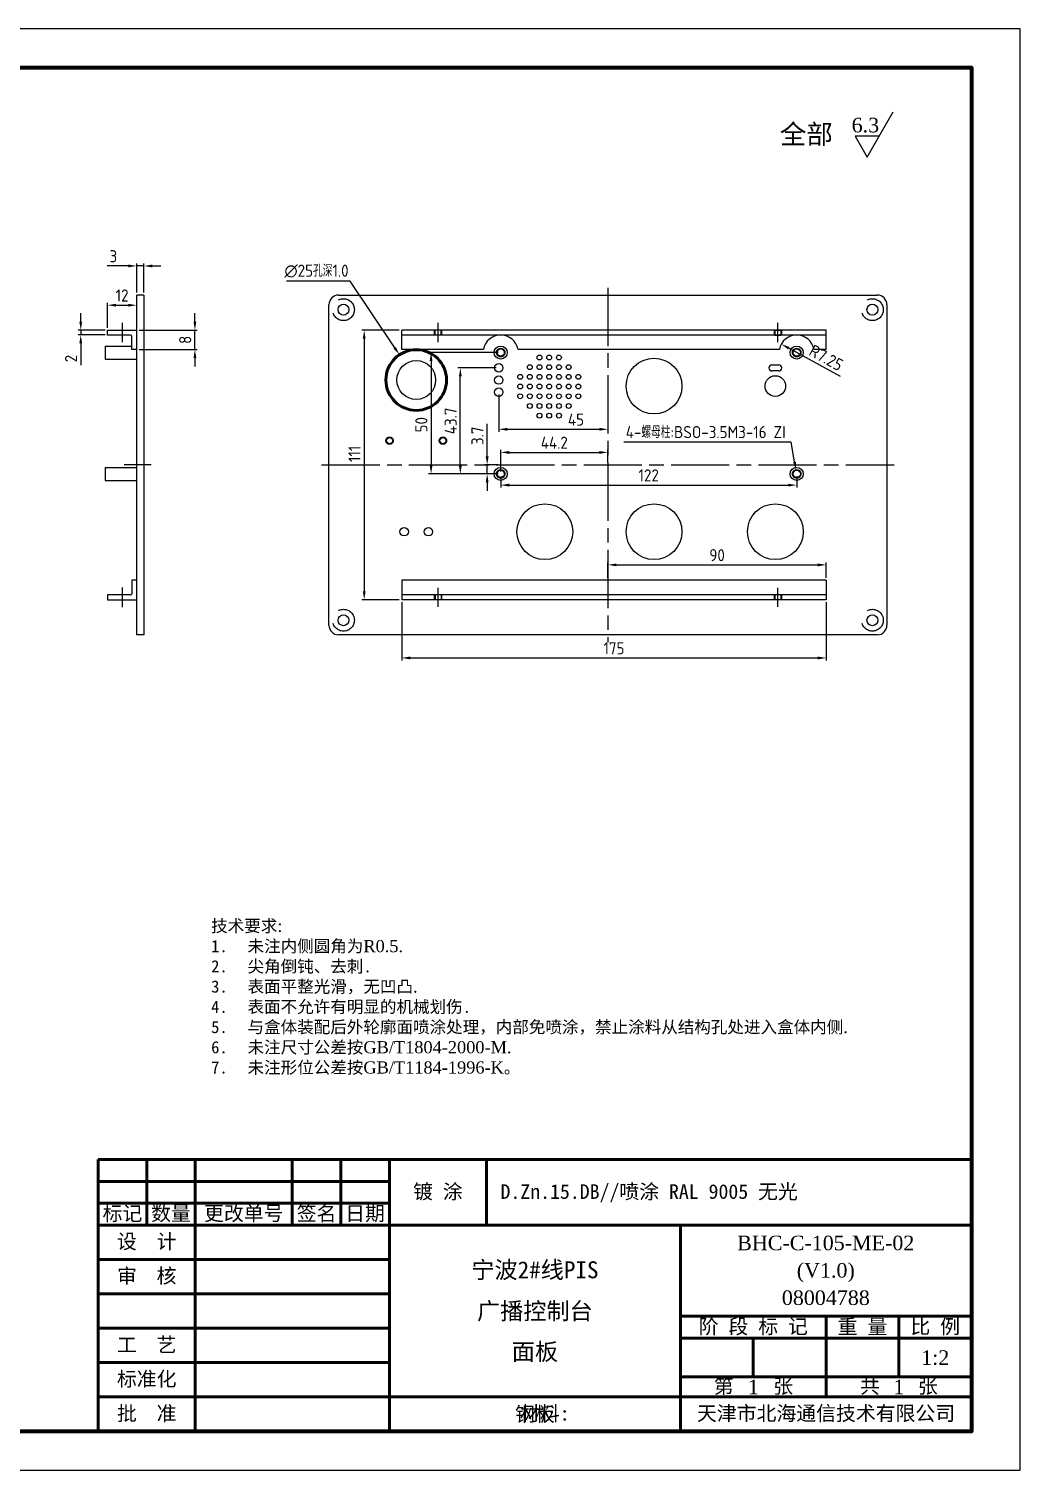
# Model space of a CAD drawing. Header units: millimetres. Extents: x 766 to 1606, y -57 to 537.
# Drawn here: x 1197 to 1606, y -57 to 537 of the extents above; entities that cross this region are included whole.
import ezdxf
from ezdxf.enums import TextEntityAlignment as Align

# ---------------------------------------------------------------- set-up
doc = ezdxf.new("R2010")
doc.units = ezdxf.units.MM
doc.header["$LTSCALE"] = 2
for name, pattern in [('AM_ISO08W050', [18, 12, -1.5, 3, -1.5]), ('AM_ISO08W050x2', [9, 6, -0.75, 1.5, -0.75]), ('HIDDEN', [9.525, 6.35, -3.175])]:
    doc.linetypes.add(name, pattern=pattern)
doc.layers.get('Defpoints').update_dxf_attribs({"lineweight": 50})
doc.layers.add('02___PRT_ALL_AXES', color=7, linetype='Continuous')
doc.layers.add('DEFAULT_2', color=8, linetype='HIDDEN')
for name, color, linetype, lineweight in [('AM_0', 7, 'Continuous', 50), ('AM_5', 3, 'Continuous', 25), ('AM_5 @ 2', 3, 'Continuous', 25), ('AM_6', 2, 'Continuous', 35), ('AM_7', 4, 'AM_ISO08W050', 25), ('AM_8', 1, 'Continuous', 25)]:
    doc.layers.add(name, color=color, linetype=linetype, lineweight=lineweight)
doc.styles.add('fs', font='SIMFANG.TTF')
doc.styles.get("Standard").update_dxf_attribs({"font": 'ISOCP.SHX', "bigfont": 'gbcbig.shx'})
doc.styles.add('tnr', font='TIMES.TTF')
doc.dimstyles.new('AM_ISO$0', dxfattribs={"dimtxt": 5, "dimasz": 3.5, "dimexe": 1, "dimexo": 1, "dimgap": 1.5, "dimtad": 1, "dimdsep": 46, "dimtxsty": 'Standard', "dimcen": 0, "dimclrd": 256, "dimclre": 256, "dimclrt": 2, "dimadec": 0, "dimazin": 2, "dimtp": 0.1, "dimtm": 0.1, "dimtfac": 0.71, "dimtmove": 0, "dimatfit": 3, "dimfxl": 1, "dimlwd": -1, "dimlwe": -1, "dimarcsym": 1})
doc.dimstyles.new('AM_ISO$3', dxfattribs={"dimtxt": 5, "dimasz": 3.5, "dimexe": 1, "dimexo": 1, "dimgap": 1.5, "dimtad": 1, "dimtoh": 1, "dimdsep": 46, "dimtxsty": 'Standard', "dimcen": 0, "dimclrd": 256, "dimclre": 256, "dimclrt": 2, "dimadec": 0, "dimazin": 2, "dimtp": 0.1, "dimtm": 0.1, "dimtfac": 0.71, "dimtofl": 0, "dimtmove": 0, "dimatfit": 0, "dimfxl": 1, "dimlwd": -1, "dimlwe": -1, "dimarcsym": 1})
doc.dimstyles.new('AM_ISO$4', dxfattribs={"dimtxt": 5, "dimasz": 3.5, "dimexe": 1, "dimexo": 1, "dimgap": 1.5, "dimtad": 1, "dimdsep": 46, "dimtxsty": 'Standard', "dimcen": 0, "dimclrd": 256, "dimclre": 256, "dimclrt": 2, "dimadec": 0, "dimazin": 2, "dimtp": 0.1, "dimtm": 0.1, "dimtfac": 0.71, "dimtmove": 0, "dimatfit": 3, "dimfxl": 1, "dimlwd": -1, "dimlwe": -1, "dimarcsym": 1})

# ---------------------------------------------------------------- blocks, each defined once
blk = doc.blocks.new('*D31')
at = {"layer": 'AM_5', "linetype": 'ByBlock', "transparency": 16777216}
for p, q in [((1391.81, 352.9), (1391.81, 348.28)), ((1513.81, 352.9), (1513.81, 348.28)), ((1395.31, 349.28), (1510.31, 349.28))]:
    blk.add_line(p, q, dxfattribs=at)
at = {"layer": 'AM_5', "transparency": 16777216}
for points in [[(1395.31, 349.86), (1395.31, 348.69), (1391.81, 349.28)], [(1510.31, 349.86), (1510.31, 348.69), (1513.81, 349.28)]]:
    blk.add_solid(points, dxfattribs=at)
at = {"layer": 'Defpoints', "color": 0, "transparency": 16777216}
for p in [(1391.81, 353.9), (1513.81, 353.9), (1513.81, 349.28)]:
    blk.add_point(p, dxfattribs=at)
at = {"layer": 'AM_5', "color": 2, "transparency": 16777216, "insert": (1452.81, 353.28), "char_height": 5, "attachment_point": 5}
blk.add_mtext('122', dxfattribs=at)
blk = doc.blocks.new('*D32')
at = {"layer": 'AM_5', "linetype": 'ByBlock'}
for p, q in [((1390.81, 403.9), (1362.12, 403.9)), ((1363.12, 400.4), (1363.12, 357.4)), ((1390.81, 353.9), (1362.12, 353.9))]:
    blk.add_line(p, q, dxfattribs=at)
at = {"layer": 'AM_5'}
for points in [[(1362.54, 400.4), (1363.7, 400.4), (1363.12, 403.9)], [(1362.54, 357.4), (1363.7, 357.4), (1363.12, 353.9)]]:
    blk.add_solid(points, dxfattribs=at)
at = {"layer": 'Defpoints', "color": 0}
for p in [(1391.81, 403.9), (1363.12, 353.9), (1391.81, 353.9)]:
    blk.add_point(p, dxfattribs=at)
at = {"layer": 'AM_5', "color": 2, "insert": (1359.12, 374.17), "char_height": 5, "attachment_point": 5, "rotation": 90}
blk.add_mtext('50', dxfattribs=at)
blk = doc.blocks.new('*D33')
at = {"layer": 'AM_5', "linetype": 'ByBlock', "transparency": 16777216}
for p, q in [((1238.28, 439.6), (1229.58, 439.6)), ((1241.78, 428.6), (1241.78, 440.6)), ((1244.78, 439.6), (1241.78, 439.6)), ((1244.78, 428.6), (1244.78, 440.6)), ((1248.28, 439.6), (1251.78, 439.6))]:
    blk.add_line(p, q, dxfattribs=at)
at = {"layer": 'AM_5', "transparency": 16777216}
for points in [[(1238.28, 440.18), (1238.28, 439.01), (1241.78, 439.6)], [(1248.28, 440.18), (1248.28, 439.01), (1244.78, 439.6)]]:
    blk.add_solid(points, dxfattribs=at)
at = {"layer": 'Defpoints', "color": 0, "transparency": 16777216}
for p in [(1241.78, 439.6), (1241.78, 427.6), (1244.78, 427.6)]:
    blk.add_point(p, dxfattribs=at)
at = {"layer": 'AM_5', "color": 2, "transparency": 16777216, "insert": (1232.18, 443.6), "char_height": 5, "attachment_point": 5}
blk.add_mtext('3', dxfattribs=at)
blk = doc.blocks.new('*D34')
at = {"layer": 'AM_5', "linetype": 'ByBlock', "transparency": 16777216}
for p, q in [((1229.78, 414.15), (1229.78, 424.43)), ((1233.28, 423.43), (1238.28, 423.43)), ((1241.78, 424.13), (1241.78, 424.43))]:
    blk.add_line(p, q, dxfattribs=at)
at = {"layer": 'AM_5', "transparency": 16777216}
for points in [[(1233.28, 424.01), (1233.28, 422.84), (1229.78, 423.43)], [(1238.28, 424.01), (1238.28, 422.84), (1241.78, 423.43)]]:
    blk.add_solid(points, dxfattribs=at)
at = {"layer": 'Defpoints', "color": 0, "transparency": 16777216}
for p in [(1241.78, 423.43), (1241.78, 423.13), (1229.78, 413.15)]:
    blk.add_point(p, dxfattribs=at)
at = {"layer": 'AM_5', "color": 2, "transparency": 16777216, "insert": (1235.78, 427.43), "char_height": 5, "attachment_point": 5}
blk.add_mtext('12', dxfattribs=at)
blk = doc.blocks.new('*D38')
at = {"layer": 'AM_5', "linetype": 'ByBlock', "transparency": 16777216}
for p, q in [((1511.53, 367), (1442.61, 367)), ((1512.96, 358.82), (1511.53, 367))]:
    blk.add_line(p, q, dxfattribs=at)
at = {"layer": 'AM_5', "transparency": 16777216}
blk.add_solid([(1513.53, 358.92), (1512.38, 358.72), (1513.56, 355.37)], dxfattribs=at)
at = {"layer": 'Defpoints', "color": 0, "transparency": 16777216}
for p in [(1513.56, 355.37), (1514.07, 352.42)]:
    blk.add_point(p, dxfattribs=at)
at = {"layer": 'AM_5', "color": 2, "transparency": 16777216, "insert": (1476.32, 371.13), "char_height": 5, "attachment_point": 5}
blk.add_mtext('4-螺母柱:BSO-3.5M3-16 ZI\\P', dxfattribs=at)
blk = doc.blocks.new('*D39')
at = {"layer": 'AM_5', "linetype": 'ByBlock', "transparency": 16777216}
blk.add_line((1531.82, 393.98), (1510.53, 405.7), dxfattribs=at)
at = {"layer": 'AM_5', "transparency": 16777216}
blk.add_solid([(1510.81, 406.22), (1510.25, 405.19), (1507.46, 407.39)], dxfattribs=at)
at = {"layer": 'Defpoints', "color": 0, "transparency": 16777216}
for p in [(1507.46, 407.39), (1513.81, 403.9)]:
    blk.add_point(p, dxfattribs=at)
at = {"layer": 'AM_5', "color": 2, "transparency": 16777216, "insert": (1526, 401.75), "char_height": 5, "attachment_point": 5, "rotation": 331.15107}
blk.add_mtext('R7.25', dxfattribs=at)
blk = doc.blocks.new('BH-BORDER-A3')
at = {"lineweight": 100, "ltscale": 0.4}
blk.add_lwpolyline([(410, 8), (21, 8), (21, 289), (410, 289)], close=True, dxfattribs=at)
at = {"layer": 'AM_8', "ltscale": 0.4}
blk.add_lwpolyline([(0, 0), (420, 0), (420, 297), (0, 297)], close=True, dxfattribs=at)
at = {"layer": 'AM_6', "color": 2, "ltscale": 0.4, "style": 'tnr'}
blk.add_attdef('TBA-2477AF-ME-00-00-00', text='', height=3, rotation=180, dxfattribs=at).set_placement((49.05, 285), align=Align.MIDDLE_CENTER)
blk = doc.blocks.new('BH-TITLEBLOCK')
at = {"layer": 'AM_0', "lineweight": 50}
for p, q in [((-180, 56), (0, 56)), ((-180, 56), (-180, 0)), ((-170, 56), (-170, 42.5)), ((-160, 56), (-160, 0)), ((-140, 56), (-140, 42.5)), ((-140, 56), (-140, 42.5)), ((-140, 56), (-140, 42.5)), ((-130, 56), (-130, 42.5)), ((-130, 56), (-130, 42.5)), ((-130, 56), (-130, 42.5)), ((-120, 56), (-120, 0)), ((-100, 56), (-100, 42.5)), ((-180, 51.5), (-120, 51.5)), ((-180, 47), (-120, 47)), ((-180, 42.5), (0, 42.5)), ((-60, 42.5), (-60, 0)), ((-180, 35.42), (-120, 35.42)), ((-180, 28.34), (-120, 28.34)), ((-180, 21.26), (-120, 21.26)), ((-60, 23.7), (0, 23.7)), ((-30, 23.7), (-30, 7.1)), ((-15, 23.7), (-15, 11.2)), ((-60, 19.2), (0, 19.2)), ((-45, 19.2), (-45, 11.2)), ((-180, 14.18), (-120, 14.18)), ((-59.94, 11.2), (0, 11.2)), ((-180, 7.1), (0, 7.1))]:
    blk.add_line(p, q, dxfattribs=at)
at = {"layer": 'AM_0', "lineweight": 100, "ltscale": 0.4}
blk.add_lwpolyline([(0, 56), (0, 0), (-180, 0)], dxfattribs=at)
at = {"layer": 'AM_6', "color": 2, "style": 'fs'}
blk.add_attdef('D.ZN.15.DB//喷涂-RAL9004-亚光//丝印', (-97.09, 47.91), '', height=3, dxfattribs=at)
at = {"layer": 'AM_6', "color": 2, "style": 'tnr'}
for tag, p in [('TBA-2477AF-ME-00-00-00', (-30.06, 37.32)), ('(V1.0)', (-30.06, 31.68)), ('00000000', (-30.05, 26.04))]:
    blk.add_attdef(tag, text='', height=3, dxfattribs=at).set_placement(p, align=Align.CENTER)
at = {"layer": 'AM_6', "color": 2, "style": 'fs'}
blk.add_attdef('项目名称', text='', height=3.5, dxfattribs=at).set_placement((-90, 35.04), align=Align.TOP_CENTER)
at = {"layer": 'AM_6', "color": 2}
for tag, height, style, p in [('产品名称', 3.5, 'fs', (-90, 24.8)), ('1:1', 3, 'tnr', (-7.5, 15.2)), ('1', 3, 'tnr', (-45, 9.15)), ('2', 3, 'tnr', (-15, 9.15)), ('AL', 3, 'tnr', (-90, 3.55))]:
    blk.add_attdef(tag, text='', height=height, dxfattribs=dict(at, style=style)).set_placement(p, align=Align.MIDDLE_CENTER)
at = {"layer": 'AM_6', "color": 2, "style": 'fs'}
blk.add_attdef('零件名称', text='', height=3.5, dxfattribs=at).set_placement((-90, 13.62), align=Align.BOTTOM_CENTER)
at = {"layer": 'AM_8', "linetype": 'ByBlock', "ltscale": 0.4, "char_height": 3, "attachment_point": 5}
for s, insert, width in [('{\\fFangSong_GB2312|b0|i0|c134|p49;镀 涂}', (-110, 49.25), 20.003), ('{\\fFangSong_GB2312|b0|i0|c134|p49;标记}', (-175, 44.75), 10), ('{\\fFangSong_GB2312|b0|i0|c134|p49;数量}', (-165, 44.75), 10), ('{\\fFangSong_GB2312|b0|i0|c134|p49;更改单号}', (-150, 44.75), 20), ('{\\fFangSong_GB2312|b0|i0|c134|p49;签名}', (-135, 44.75), 9.9978), ('{\\fFangSong_GB2312|b0|i0|c134|p49;日期}', (-125, 44.75), 10.0022), ('{\\fFangSong_GB2312|b0|i0|c134|p49;设  计}', (-170, 38.96), 20), ('{\\fFangSong_GB2312|b0|i0|c134|p49;审  核}', (-170, 31.88), 20), ('{\\fFangSong_GB2312|b0|i0|c134|p49;阶 段 标 记}', (-45, 21.45), 30), ('{\\fFangSong_GB2312|b0|i0|c134|p49;重 量}', (-22.5, 21.45), 15), ('{\\fFangSong_GB2312|b0|i0|c134|p49;比 例}', (-7.5, 21.45), 15), ('{\\fFangSong_GB2312|b0|i0|c134|p49;工  艺}', (-170, 17.72), 20), ('{\\fFangSong_GB2312|b0|i0|c134|p49;标准化}', (-170, 10.64), 20), ('{\\fFangSong_GB2312|b0|i0|c134|p49;第    张}', (-44.97, 9.15), 29.9401), ('{\\fFangSong_GB2312|b0|i0|c134|p49;共   } {\\fFangSong_GB2312|b0|i0|c134|p49;张}', (-15, 9.17), 30), ('{\\fFangSong_GB2312|b0|i0|c134|p49;批  准}', (-170, 3.55), 20), ('{\\fFangSong_GB2312|b0|i0|c134|p49;  材料:}', (-90, 3.55), 60), ('{\\fFangSong_GB2312|b0|i0|c134|p49;天津市北海通信技术有限公司}', (-30, 3.55), 60)]:
    blk.add_mtext(s, dxfattribs=dict(at, insert=insert, width=width))
blk = doc.blocks.new('*D51')
at = {"layer": 'AM_5', "linetype": 'ByBlock', "transparency": 16777216}
for p, q in [((1265.78, 416.65), (1265.78, 420.15)), ((1242.78, 413.15), (1266.78, 413.15)), ((1265.78, 405.15), (1265.78, 413.15)), ((1242.78, 405.15), (1266.78, 405.15)), ((1265.78, 401.65), (1265.78, 398.15))]:
    blk.add_line(p, q, dxfattribs=at)
at = {"layer": 'AM_5', "transparency": 16777216}
for points in [[(1265.2, 416.65), (1266.37, 416.65), (1265.78, 413.15)], [(1265.2, 401.65), (1266.37, 401.65), (1265.78, 405.15)]]:
    blk.add_solid(points, dxfattribs=at)
at = {"layer": 'Defpoints', "color": 0, "transparency": 16777216}
for p in [(1241.78, 413.15), (1265.78, 413.15), (1241.78, 405.15)]:
    blk.add_point(p, dxfattribs=at)
at = {"layer": 'AM_5', "color": 2, "transparency": 16777216, "insert": (1261.78, 409.15), "char_height": 5, "attachment_point": 5, "rotation": 90}
blk.add_mtext('8', dxfattribs=at)
blk = doc.blocks.new('*D52')
at = {"layer": 'AM_5', "linetype": 'ByBlock'}
for p, q in [((1350.01, 413.15), (1334.56, 413.15)), ((1335.56, 409.65), (1335.56, 305.55)), ((1350.01, 302.05), (1334.56, 302.05))]:
    blk.add_line(p, q, dxfattribs=at)
at = {"layer": 'AM_5'}
for points in [[(1334.98, 409.65), (1336.14, 409.65), (1335.56, 413.15)], [(1334.98, 305.55), (1336.14, 305.55), (1335.56, 302.05)]]:
    blk.add_solid(points, dxfattribs=at)
at = {"layer": 'Defpoints', "color": 0}
for p in [(1351.01, 413.15), (1335.56, 302.05), (1351.01, 302.05)]:
    blk.add_point(p, dxfattribs=at)
at = {"layer": 'AM_5', "color": 2, "insert": (1331.56, 362.17), "char_height": 5, "attachment_point": 5, "rotation": 90}
blk.add_mtext('111', dxfattribs=at)
blk = doc.blocks.new('*D54')
at = {"layer": 'AM_5', "linetype": 'ByBlock', "transparency": 16777216}
for p, q in [((1351.01, 301.05), (1351.01, 277.05)), ((1526.01, 301.05), (1526.01, 277.05)), ((1354.51, 278.05), (1522.51, 278.05))]:
    blk.add_line(p, q, dxfattribs=at)
at = {"layer": 'AM_5', "transparency": 16777216}
for points in [[(1354.51, 278.63), (1354.51, 277.46), (1351.01, 278.05)], [(1522.51, 278.63), (1522.51, 277.46), (1526.01, 278.05)]]:
    blk.add_solid(points, dxfattribs=at)
at = {"layer": 'Defpoints', "color": 0, "transparency": 16777216}
for p in [(1351.01, 302.05), (1526.01, 302.05), (1526.01, 278.05)]:
    blk.add_point(p, dxfattribs=at)
at = {"layer": 'AM_5', "color": 2, "transparency": 16777216, "insert": (1438.51, 282.05), "char_height": 5, "attachment_point": 5}
blk.add_mtext('175', dxfattribs=at)
blk = doc.blocks.new('*D55')
at = {"layer": 'AM_5', "linetype": 'ByBlock', "transparency": 16777216}
for p, q in [((1436.01, 311.05), (1436.01, 317.41)), ((1439.51, 316.41), (1522.51, 316.41)), ((1526.01, 311.05), (1526.01, 317.41))]:
    blk.add_line(p, q, dxfattribs=at)
at = {"layer": 'AM_5', "transparency": 16777216}
for points in [[(1439.51, 316.99), (1439.51, 315.82), (1436.01, 316.41)], [(1522.51, 316.99), (1522.51, 315.82), (1526.01, 316.41)]]:
    blk.add_solid(points, dxfattribs=at)
at = {"layer": 'Defpoints', "color": 0, "transparency": 16777216}
for p in [(1526.01, 316.41), (1436.01, 310.05), (1526.01, 310.05)]:
    blk.add_point(p, dxfattribs=at)
at = {"layer": 'AM_5', "color": 2, "transparency": 16777216, "insert": (1481.01, 320.41), "char_height": 5, "attachment_point": 5}
blk.add_mtext('90', dxfattribs=at)
blk = doc.blocks.new('*D57')
at = {"layer": 'AM_5', "linetype": 'ByBlock'}
for p, q in [((1386.23, 361.1), (1386.23, 374.6)), ((1390.81, 357.6), (1385.23, 357.6)), ((1386.23, 353.9), (1386.23, 357.6)), ((1390.81, 353.9), (1385.23, 353.9)), ((1386.23, 350.4), (1386.23, 346.9))]:
    blk.add_line(p, q, dxfattribs=at)
at = {"layer": 'AM_5'}
for points in [[(1385.65, 361.1), (1386.82, 361.1), (1386.23, 357.6)], [(1385.65, 350.4), (1386.82, 350.4), (1386.23, 353.9)]]:
    blk.add_solid(points, dxfattribs=at)
at = {"layer": 'Defpoints', "color": 0}
for p in [(1386.23, 357.6), (1391.81, 357.6), (1391.81, 353.9)]:
    blk.add_point(p, dxfattribs=at)
at = {"layer": 'AM_5', "color": 2, "insert": (1382.23, 369.6), "char_height": 5, "attachment_point": 5, "rotation": 90}
blk.add_mtext('3.7', dxfattribs=at)
blk = doc.blocks.new('*D58')
at = {"layer": 'AM_5', "linetype": 'ByBlock'}
for p, q in [((1390.01, 397.6), (1374.18, 397.6)), ((1375.18, 357.4), (1375.18, 394.1)), ((1390.81, 353.9), (1374.18, 353.9))]:
    blk.add_line(p, q, dxfattribs=at)
at = {"layer": 'AM_5'}
for points in [[(1374.6, 394.1), (1375.76, 394.1), (1375.18, 397.6)], [(1374.6, 357.4), (1375.76, 357.4), (1375.18, 353.9)]]:
    blk.add_solid(points, dxfattribs=at)
at = {"layer": 'Defpoints', "color": 0}
for p in [(1375.18, 397.6), (1391.01, 397.6), (1391.81, 353.9)]:
    blk.add_point(p, dxfattribs=at)
at = {"layer": 'AM_5', "color": 2, "insert": (1371.18, 375.75), "char_height": 5, "attachment_point": 5, "rotation": 90}
blk.add_mtext('43.7', dxfattribs=at)
blk = doc.blocks.new('*D59')
at = {"layer": 'AM_5', "linetype": 'ByBlock'}
for p, q in [((1391.81, 354.9), (1391.81, 363.76)), ((1395.31, 362.76), (1432.51, 362.76)), ((1436.01, 358.6), (1436.01, 363.76))]:
    blk.add_line(p, q, dxfattribs=at)
at = {"layer": 'AM_5'}
for points in [[(1395.31, 363.34), (1395.31, 362.17), (1391.81, 362.76)], [(1432.51, 363.34), (1432.51, 362.17), (1436.01, 362.76)]]:
    blk.add_solid(points, dxfattribs=at)
at = {"layer": 'Defpoints', "color": 0}
for p in [(1436.01, 362.76), (1436.01, 357.6), (1391.81, 353.9)]:
    blk.add_point(p, dxfattribs=at)
at = {"layer": 'AM_5', "color": 2, "insert": (1413.91, 366.76), "char_height": 5, "attachment_point": 5}
blk.add_mtext('44.2', dxfattribs=at)
blk = doc.blocks.new('*D60')
at = {"layer": 'AM_5', "linetype": 'ByBlock'}
for p, q in [((1391.01, 386.6), (1391.01, 371.29)), ((1394.51, 372.29), (1432.51, 372.29))]:
    blk.add_line(p, q, dxfattribs=at)
at = {"layer": 'AM_5'}
for points in [[(1394.51, 372.87), (1394.51, 371.7), (1391.01, 372.29)], [(1432.51, 372.87), (1432.51, 371.7), (1436.01, 372.29)]]:
    blk.add_solid(points, dxfattribs=at)
at = {"layer": 'Defpoints', "color": 0}
for p in [(1391.01, 387.6), (1436.01, 372.29), (1436.01, 372.29)]:
    blk.add_point(p, dxfattribs=at)
at = {"layer": 'AM_5', "color": 2, "insert": (1422.85, 376.29), "char_height": 5, "attachment_point": 5}
blk.add_mtext('45', dxfattribs=at)
blk = doc.blocks.new('*D62')
at = {"layer": 'AM_5', "linetype": 'ByBlock'}
for p, q in [((1329.79, 433.29), (1303.5, 433.29)), ((1348.12, 405.89), (1329.79, 433.29))]:
    blk.add_line(p, q, dxfattribs=at)
at = {"layer": 'AM_5'}
blk.add_solid([(1348.6, 406.22), (1347.63, 405.57), (1350.06, 402.98)], dxfattribs=at)
at = {"layer": 'Defpoints', "color": 0}
for p in [(1350.06, 402.98), (1363.97, 382.21)]:
    blk.add_point(p, dxfattribs=at)
at = {"layer": 'AM_5', "color": 2, "insert": (1315.9, 437.48), "char_height": 5, "attachment_point": 5}
blk.add_mtext('∅25孔深1.0', dxfattribs=at)
blk = doc.blocks.new('*D64')
at = {"layer": 'AM_5', "linetype": 'ByBlock'}
for p, q in [((1218.73, 416.65), (1218.73, 420.15)), ((1228.78, 413.15), (1217.73, 413.15)), ((1228.78, 411.15), (1217.73, 411.15)), ((1218.73, 413.15), (1218.73, 411.15)), ((1218.73, 407.65), (1218.73, 398.72))]:
    blk.add_line(p, q, dxfattribs=at)
at = {"layer": 'AM_5'}
for points in [[(1218.15, 416.65), (1219.32, 416.65), (1218.73, 413.15)], [(1218.15, 407.65), (1219.32, 407.65), (1218.73, 411.15)]]:
    blk.add_solid(points, dxfattribs=at)
at = {"layer": 'Defpoints', "color": 0}
for p in [(1218.73, 411.15), (1229.78, 413.15), (1229.78, 411.15)]:
    blk.add_point(p, dxfattribs=at)
at = {"layer": 'AM_5', "color": 2, "insert": (1214.73, 401.43), "char_height": 5, "attachment_point": 5, "rotation": 90}
blk.add_mtext('2', dxfattribs=at)

msp = doc.modelspace()

# ---------------------------------------------------------------- linework, layer by layer
at = {"color": 7, "linetype": 'Continuous'}
for p, q in [((1241.782, 287.595), (1241.782, 427.595)), ((1244.782, 427.595), (1241.782, 427.595)), ((1244.782, 427.595), (1244.782, 287.595)), ((1321.014, 291.595), (1321.014, 423.595)), ((1325.014, 427.595), (1547.014, 427.595)), ((1551.014, 423.595), (1551.014, 291.595)), ((1229.782, 411.145), (1229.782, 413.145)), ((1229.782, 413.145), (1241.782, 413.145)), ((1239.282, 411.145), (1229.782, 411.145)), ((1239.782, 405.145), (1239.782, 410.645)), ((1351.014, 405.145), (1351.014, 413.145)), ((1526.014, 413.145), (1351.014, 413.145)), ((1526.014, 411.145), (1351.014, 411.145)), ((1526.014, 405.145), (1526.014, 413.145)), ((1241.782, 405.145), (1239.782, 405.145)), ((1384.673, 405.145), (1351.014, 405.145)), ((1506.673, 405.145), (1398.956, 405.145)), ((1526.014, 405.145), (1520.956, 405.145)), ((1503.614, 398.815), (1506.414, 398.815)), ((1506.414, 396.315), (1503.614, 396.315)), ((1241.782, 310.045), (1239.782, 310.045)), ((1239.782, 310.045), (1239.782, 304.545)), ((1351.014, 310.045), (1351.014, 302.045)), ((1526.014, 310.045), (1351.014, 310.045)), ((1526.014, 310.045), (1526.014, 302.045)), ((1239.282, 304.045), (1229.782, 304.045)), ((1229.782, 304.045), (1229.782, 302.045)), ((1526.014, 304.045), (1351.014, 304.045)), ((1229.782, 302.045), (1241.782, 302.045)), ((1526.014, 302.045), (1351.014, 302.045)), ((1244.782, 287.595), (1241.782, 287.595)), ((1547.014, 287.595), (1325.014, 287.595))]:
    msp.add_line(p, q, dxfattribs=at)
for centre in [(1391.814, 403.895), (1513.814, 403.895)]:
    msp.add_circle(centre, 1.5, dxfattribs=at)
msp.add_circle((1357.014, 392.595), 8)
for centre, radius, start, end in [((1325.014, 423.595), 4, 90, 180), ((1547.014, 423.595), 4, 0, 90), ((1239.282, 410.645), 0.5, 0, 90), ((1391.814, 403.895), 7.25, 9.928192, 170.071808), ((1513.814, 403.895), 7.25, 9.928192, 170.071808), ((1503.614, 397.565), 1.25, 90, 270), ((1506.414, 397.565), 1.25, 270, 90), ((1239.282, 304.545), 0.5, 270, 0), ((1325.014, 291.595), 4, 180, 270), ((1547.014, 291.595), 4, 270, 0)]:
    msp.add_arc(centre, radius, start, end, dxfattribs=at)
at = {"layer": '02___PRT_ALL_AXES', "color": 8, "linetype": 'HIDDEN'}
for p, q in [((1364.764, 411.145), (1364.764, 413.145)), ((1367.264, 413.145), (1364.764, 413.145)), ((1367.264, 411.145), (1364.764, 411.145)), ((1367.264, 411.145), (1367.264, 413.145)), ((1504.764, 413.145), (1507.264, 413.145)), ((1504.764, 413.145), (1504.764, 411.145)), ((1504.764, 411.145), (1507.264, 411.145)), ((1507.264, 413.145), (1507.264, 411.145)), ((1364.764, 304.045), (1364.764, 302.045)), ((1367.264, 304.045), (1364.764, 304.045)), ((1367.264, 304.045), (1367.264, 302.045)), ((1504.764, 304.045), (1504.764, 302.045)), ((1507.264, 304.045), (1507.264, 302.045)), ((1367.264, 302.045), (1364.764, 302.045))]:
    msp.add_line(p, q, dxfattribs=at)
at = {"layer": '02___PRT_ALL_AXES', "color": 7, "linetype": 'Continuous'}
for p, q in [((1228.782, 406.595), (1239.782, 406.595)), ((1228.782, 406.594), (1228.782, 401.196)), ((1228.782, 401.195), (1241.782, 401.195)), ((1228.782, 356.595), (1241.782, 356.595)), ((1228.782, 356.594), (1228.782, 351.196)), ((1228.782, 351.195), (1241.782, 351.195))]:
    msp.add_line(p, q, dxfattribs=at)
at = {"layer": '02___PRT_ALL_AXES', "color": 8, "linetype": 'HIDDEN'}
for centre in [(1327.014, 421.595), (1545.014, 421.595), (1327.014, 293.595), (1545.014, 293.595)]:
    msp.add_circle(centre, 4.5, dxfattribs=at)
at = {"layer": '02___PRT_ALL_AXES', "color": 7, "linetype": 'Continuous'}
for centre, radius in [((1327.014, 421.595), 2.25), ((1545.014, 421.595), 2.25), ((1391.814, 403.895), 2.7), ((1513.814, 403.895), 2.7), ((1391.014, 397.595), 1.75), ((1403.814, 397.895), 1), ((1407.814, 401.895), 1), ((1407.814, 397.895), 1), ((1411.814, 401.895), 1), ((1411.814, 397.895), 1), ((1415.814, 401.895), 1), ((1415.814, 397.895), 1), ((1419.814, 397.895), 1), ((1455.014, 390.095), 11.5), ((1391.014, 392.595), 1.75), ((1399.814, 393.895), 1), ((1403.814, 393.895), 1), ((1407.814, 393.895), 1), ((1411.814, 393.895), 1), ((1415.814, 393.895), 1), ((1419.814, 393.895), 1), ((1423.814, 393.895), 1), ((1505.014, 390.095), 4.25), ((1391.014, 387.595), 1.75), ((1399.814, 389.895), 1), ((1399.814, 385.895), 1), ((1403.814, 389.895), 1), ((1403.814, 385.895), 1), ((1407.814, 389.895), 1), ((1407.814, 385.895), 1), ((1411.814, 389.895), 1), ((1411.814, 385.895), 1), ((1415.814, 389.895), 1), ((1415.814, 385.895), 1), ((1419.814, 389.895), 1), ((1419.814, 385.895), 1), ((1423.814, 389.895), 1), ((1423.814, 385.895), 1), ((1403.814, 381.895), 1), ((1407.814, 381.895), 1), ((1411.814, 381.895), 1), ((1415.814, 381.895), 1), ((1419.814, 381.895), 1), ((1407.814, 377.895), 1), ((1411.814, 377.895), 1), ((1415.814, 377.895), 1), ((1346.014, 367.595), 1.25), ((1368.014, 367.595), 1.25), ((1391.814, 353.895), 2.7), ((1513.814, 353.895), 2.7), ((1391.814, 353.895), 1.5), ((1513.814, 353.895), 1.5), ((1410.014, 330.095), 11.5), ((1455.014, 330.095), 11.5), ((1505.014, 330.095), 11.5), ((1352.014, 330.095), 1.75), ((1362.014, 330.095), 1.75), ((1327.014, 293.595), 2.25), ((1545.014, 293.595), 2.25)]:
    msp.add_circle(centre, radius, dxfattribs=at)
at = {"layer": 'AM_0'}
msp.add_circle((1357.014, 392.595), 12.5, dxfattribs=at)
at = {"layer": 'AM_5', "color": 2}
msp.add_line((1547.863, 493.067), (1553.64, 503.073), dxfattribs=at)
msp.add_lwpolyline([(1542.856, 484.396), (1547.863, 493.067), (1537.85, 493.067)], close=True, dxfattribs=at)
at = {"layer": 'AM_7'}
for p, q in [((1436.014, 430.595), (1436.014, 284.595)), ((1318.014, 357.595), (1554.014, 357.595))]:
    msp.add_line(p, q, dxfattribs=at)
at = {"layer": 'AM_7', "linetype": 'AM_ISO08W050x2'}
for p, q in [((1235.782, 416.145), (1235.782, 408.145)), ((1366.014, 408.196), (1366.014, 416.094)), ((1506.014, 408.196), (1506.014, 416.094)), ((1247.782, 357.595), (1236.689, 357.595)), ((1235.782, 307.045), (1235.782, 299.045)), ((1366.014, 299.096), (1366.014, 306.994)), ((1506.014, 299.096), (1506.014, 306.994))]:
    msp.add_line(p, q, dxfattribs=at)
at = {"layer": 'AM_7'}
for centre in [(1391.814, 403.895), (1513.814, 403.895), (1391.814, 353.895), (1513.814, 353.895)]:
    msp.add_circle(centre, 1.75, dxfattribs=at)
at = {"layer": 'DEFAULT_2', "color": 8, "linetype": 'HIDDEN'}
for p, q in [((1364.514, 411.145), (1364.514, 413.145)), ((1367.514, 411.145), (1367.514, 413.145)), ((1504.514, 413.145), (1504.514, 411.145)), ((1507.514, 413.145), (1507.514, 411.145)), ((1364.514, 302.045), (1364.514, 304.045)), ((1367.514, 302.045), (1367.514, 304.045)), ((1504.514, 304.045), (1504.514, 302.045)), ((1507.514, 304.045), (1507.514, 302.045))]:
    msp.add_line(p, q, dxfattribs=at)
for centre in [(1346.014, 367.595), (1368.014, 367.595)]:
    msp.add_circle(centre, 1.5, dxfattribs=at)

# ---------------------------------------------------------------- block references
at = {"lineweight": 0, "xscale": 2, "yscale": 2, "zscale": 2}
msp.add_blockref('BH-BORDER-A3', (765.923, -56.675), dxfattribs=at)
msp.add_blockref('BH-TITLEBLOCK', (1585.923, -40.675), dxfattribs=at).add_auto_attribs({'产品名称': '广播控制台', '项目名称': '宁波2#线PIS', '零件名称': '面板', '(V1.0)': '(V1.0)', '00000000': '08004788', 'TBA-2477AF-ME-00-00-00': 'BHC-C-105-ME-02', 'D.ZN.15.DB//喷涂-RAL9004-亚光//丝印': 'D.Zn.15.DB//喷涂 RAL 9005 无光', '1:1': '1:2', '1': '1', '2': '1', 'AL': '钢板'})

# ---------------------------------------------------------------- texts
at = {"layer": 'AM_5 @ 2', "color": 2, "attachment_point": 1, "style": 'tnr'}
for s, insert, char_height, width in [('{\\fSimSun|b0|i0|c134|p2;全部}', (1506.876, 497.939), 8, 22.38348), ('6.3', (1536.463, 500.663), 6, 18.50212)]:
    msp.add_mtext(s, dxfattribs=dict(at, insert=insert, char_height=char_height, width=width))
at = {"layer": 'AM_6', "color": 2, "insert": (1272.482, 170.138), "char_height": 5, "attachment_point": 1, "style": 'fs'}
msp.add_mtext_dynamic_manual_height_columns('{\\C256;技术要求\\fTimes New Roman|b0|i0|c238|p18;:\\P\\pi-15,l15,t15;\\fFangSong_GB2312|b0|i0|c134|p49;1.^I未注内侧圆角为\\fTimes New Roman|b0|i0|c238|p18;R0.5.\\P\\fFangSong_GB2312|b0|i0|c134|p49;2.^I尖角倒钝、去刺.\\fTimes New Roman|b0|i0|c238|p18;\\P\\fFangSong_GB2312|b0|i0|c134|p49;3.^I表面平整光滑，无凹凸\\fTimes New Roman|b0|i0|c238|p18;.\\P\\fFangSong_GB2312|b0|i0|c134|p49;4.^I表面不允许有明显的机械划伤.\\fTimes New Roman|b0|i0|c238|p18;\\P\\fFangSong_GB2312|b0|i0|c134|p49;5.^I与盒体装配后外轮廓面喷涂处理，内部免喷涂，禁止涂料从结构孔处进入盒体内侧\\fTimes New Roman|b0|i0|c238|p18;.\\P\\fFangSong_GB2312|b0|i0|c134|p49;6.^I未注尺寸公差按\\fTimes New Roman|b0|i0|c238|p18;GB/T1804-2000-M.\\P\\fFangSong_GB2312|b0|i0|c134|p49;7.^I未注形位公差按\\fTimes New Roman|b0|i0|c238|p18;GB/T1184-1996-K\\fFangSong_GB2312|b0|i0|c134|p49;。}', width=322.49566, gutter_width=25, heights=[0], dxfattribs=at)

# ---------------------------------------------------------------- dimensions: what is measured, and where the dimension line sits
at = {"layer": 'AM_5'}
for base, p1, p2, angle, picture, middle in [((1241.782, 439.595), (1244.782, 427.595), (1241.782, 427.595), 0, '*D33', (1232.179, 443.595)), ((1241.782, 423.426), (1229.782, 413.145), (1241.782, 423.126), 0, '*D34', (1235.782, 427.427)), ((1265.782, 413.145), (1241.782, 405.145), (1241.782, 413.145), 90, '*D51', (1261.782, 409.145)), ((1526.014, 278.045), (1351.014, 302.045), (1526.014, 302.045), 0, '*D54', (1438.514, 282.045))]:
    dim = msp.add_linear_dim(base=base, p1=p1, p2=p2, angle=angle, dimstyle='AM_ISO$0', dxfattribs=at)
    dim.commit()
    dim.dimension.update_dxf_attribs({"geometry": picture, "text_midpoint": middle})
at = {"layer": 'AM_5', "color": 2}
dim = msp.add_diameter_dim_2p(p1=(1363.965, 382.206), p2=(1350.063, 402.984), text='<>孔深1.0', dimstyle='AM_ISO$3', dxfattribs=at)
dim.commit()
dim.dimension.update_dxf_attribs({"geometry": '*D62', "text_midpoint": (1315.896, 433.29), "dimtype": 163})
for base, p1, p2, picture, middle in [((1218.732, 411.145), (1229.782, 413.145), (1229.782, 411.145), '*D64', (1214.731, 401.432)), ((1375.181, 397.595), (1391.814, 353.895), (1391.014, 397.595), '*D58', (1371.181, 375.745)), ((1386.233, 357.595), (1391.814, 353.895), (1391.814, 357.595), '*D57', (1382.233, 369.595))]:
    dim = msp.add_linear_dim(base=base, p1=p1, p2=p2, angle=90, dimstyle='AM_ISO$0', dxfattribs=at)
    dim.commit()
    dim.dimension.update_dxf_attribs({"geometry": picture, "text_midpoint": middle})
at = {"layer": 'AM_5'}
for base, p1, p2, override, picture, middle in [((1335.559, 302.045), (1351.014, 413.145), (1351.014, 302.045), {"dimtad": 3, "dimdec": 0}, '*D52', (1335.559, 362.171)), ((1363.12, 353.895), (1391.814, 403.895), (1391.814, 353.895), {"dimtad": 3}, '*D32', (1363.12, 374.17))]:
    dim = msp.add_linear_dim(base=base, p1=p1, p2=p2, angle=90, dimstyle='AM_ISO$0', override=override, dxfattribs=at)
    dim.commit()
    dim.dimension.update_dxf_attribs({"geometry": picture, "text_midpoint": middle, "dimtype": 160})
dim = msp.add_radius_dim(center=(1513.814, 403.895), mpoint=(1507.464, 407.393), dimstyle='AM_ISO$4', dxfattribs=at)
dim.commit()
dim.dimension.update_dxf_attribs({"geometry": '*D39', "text_midpoint": (1524.067, 398.247), "dimtype": 164})
at = {"layer": 'AM_5', "color": 2}
dim = msp.add_linear_dim(base=(1436.014, 372.287), p1=(1391.014, 387.595), p2=(1436.014, 372.287), dimstyle='AM_ISO$0', dxfattribs=at)
dim.commit()
dim.dimension.update_dxf_attribs({"geometry": '*D60', "text_midpoint": (1422.854, 372.287), "dimtype": 160})
at = {"layer": 'AM_5'}
dim = msp.add_diameter_dim_2p(p1=(1514.072, 352.418), p2=(1513.557, 355.373), text='4-螺母柱:BSO-3.5M3-16 ZI\\P', dimstyle='AM_ISO$3', dxfattribs=at)
dim.commit()
dim.dimension.update_dxf_attribs({"geometry": '*D38', "text_midpoint": (1476.321, 366.997), "dimtype": 163})
at = {"layer": 'AM_5', "color": 2}
dim = msp.add_linear_dim(base=(1436.014, 362.755), p1=(1391.814, 353.895), p2=(1436.014, 357.595), dimstyle='AM_ISO$0', dxfattribs=at)
dim.commit()
dim.dimension.update_dxf_attribs({"geometry": '*D59', "text_midpoint": (1413.914, 366.756)})
at = {"layer": 'AM_5'}
dim = msp.add_linear_dim(base=(1513.814, 349.277), p1=(1391.814, 353.895), p2=(1513.814, 353.895), angle=0, dimstyle='AM_ISO$0', dxfattribs=at)
dim.commit()
dim.dimension.update_dxf_attribs({"geometry": '*D31', "text_midpoint": (1452.814, 349.277), "dimtype": 160})
dim = msp.add_linear_dim(base=(1526.014, 316.406), p1=(1436.014, 310.045), p2=(1526.014, 310.045), dimstyle='AM_ISO$0', dxfattribs=at)
dim.commit()
dim.dimension.update_dxf_attribs({"geometry": '*D55', "text_midpoint": (1481.014, 320.406)})

doc.saveas('drawing.dxf')
